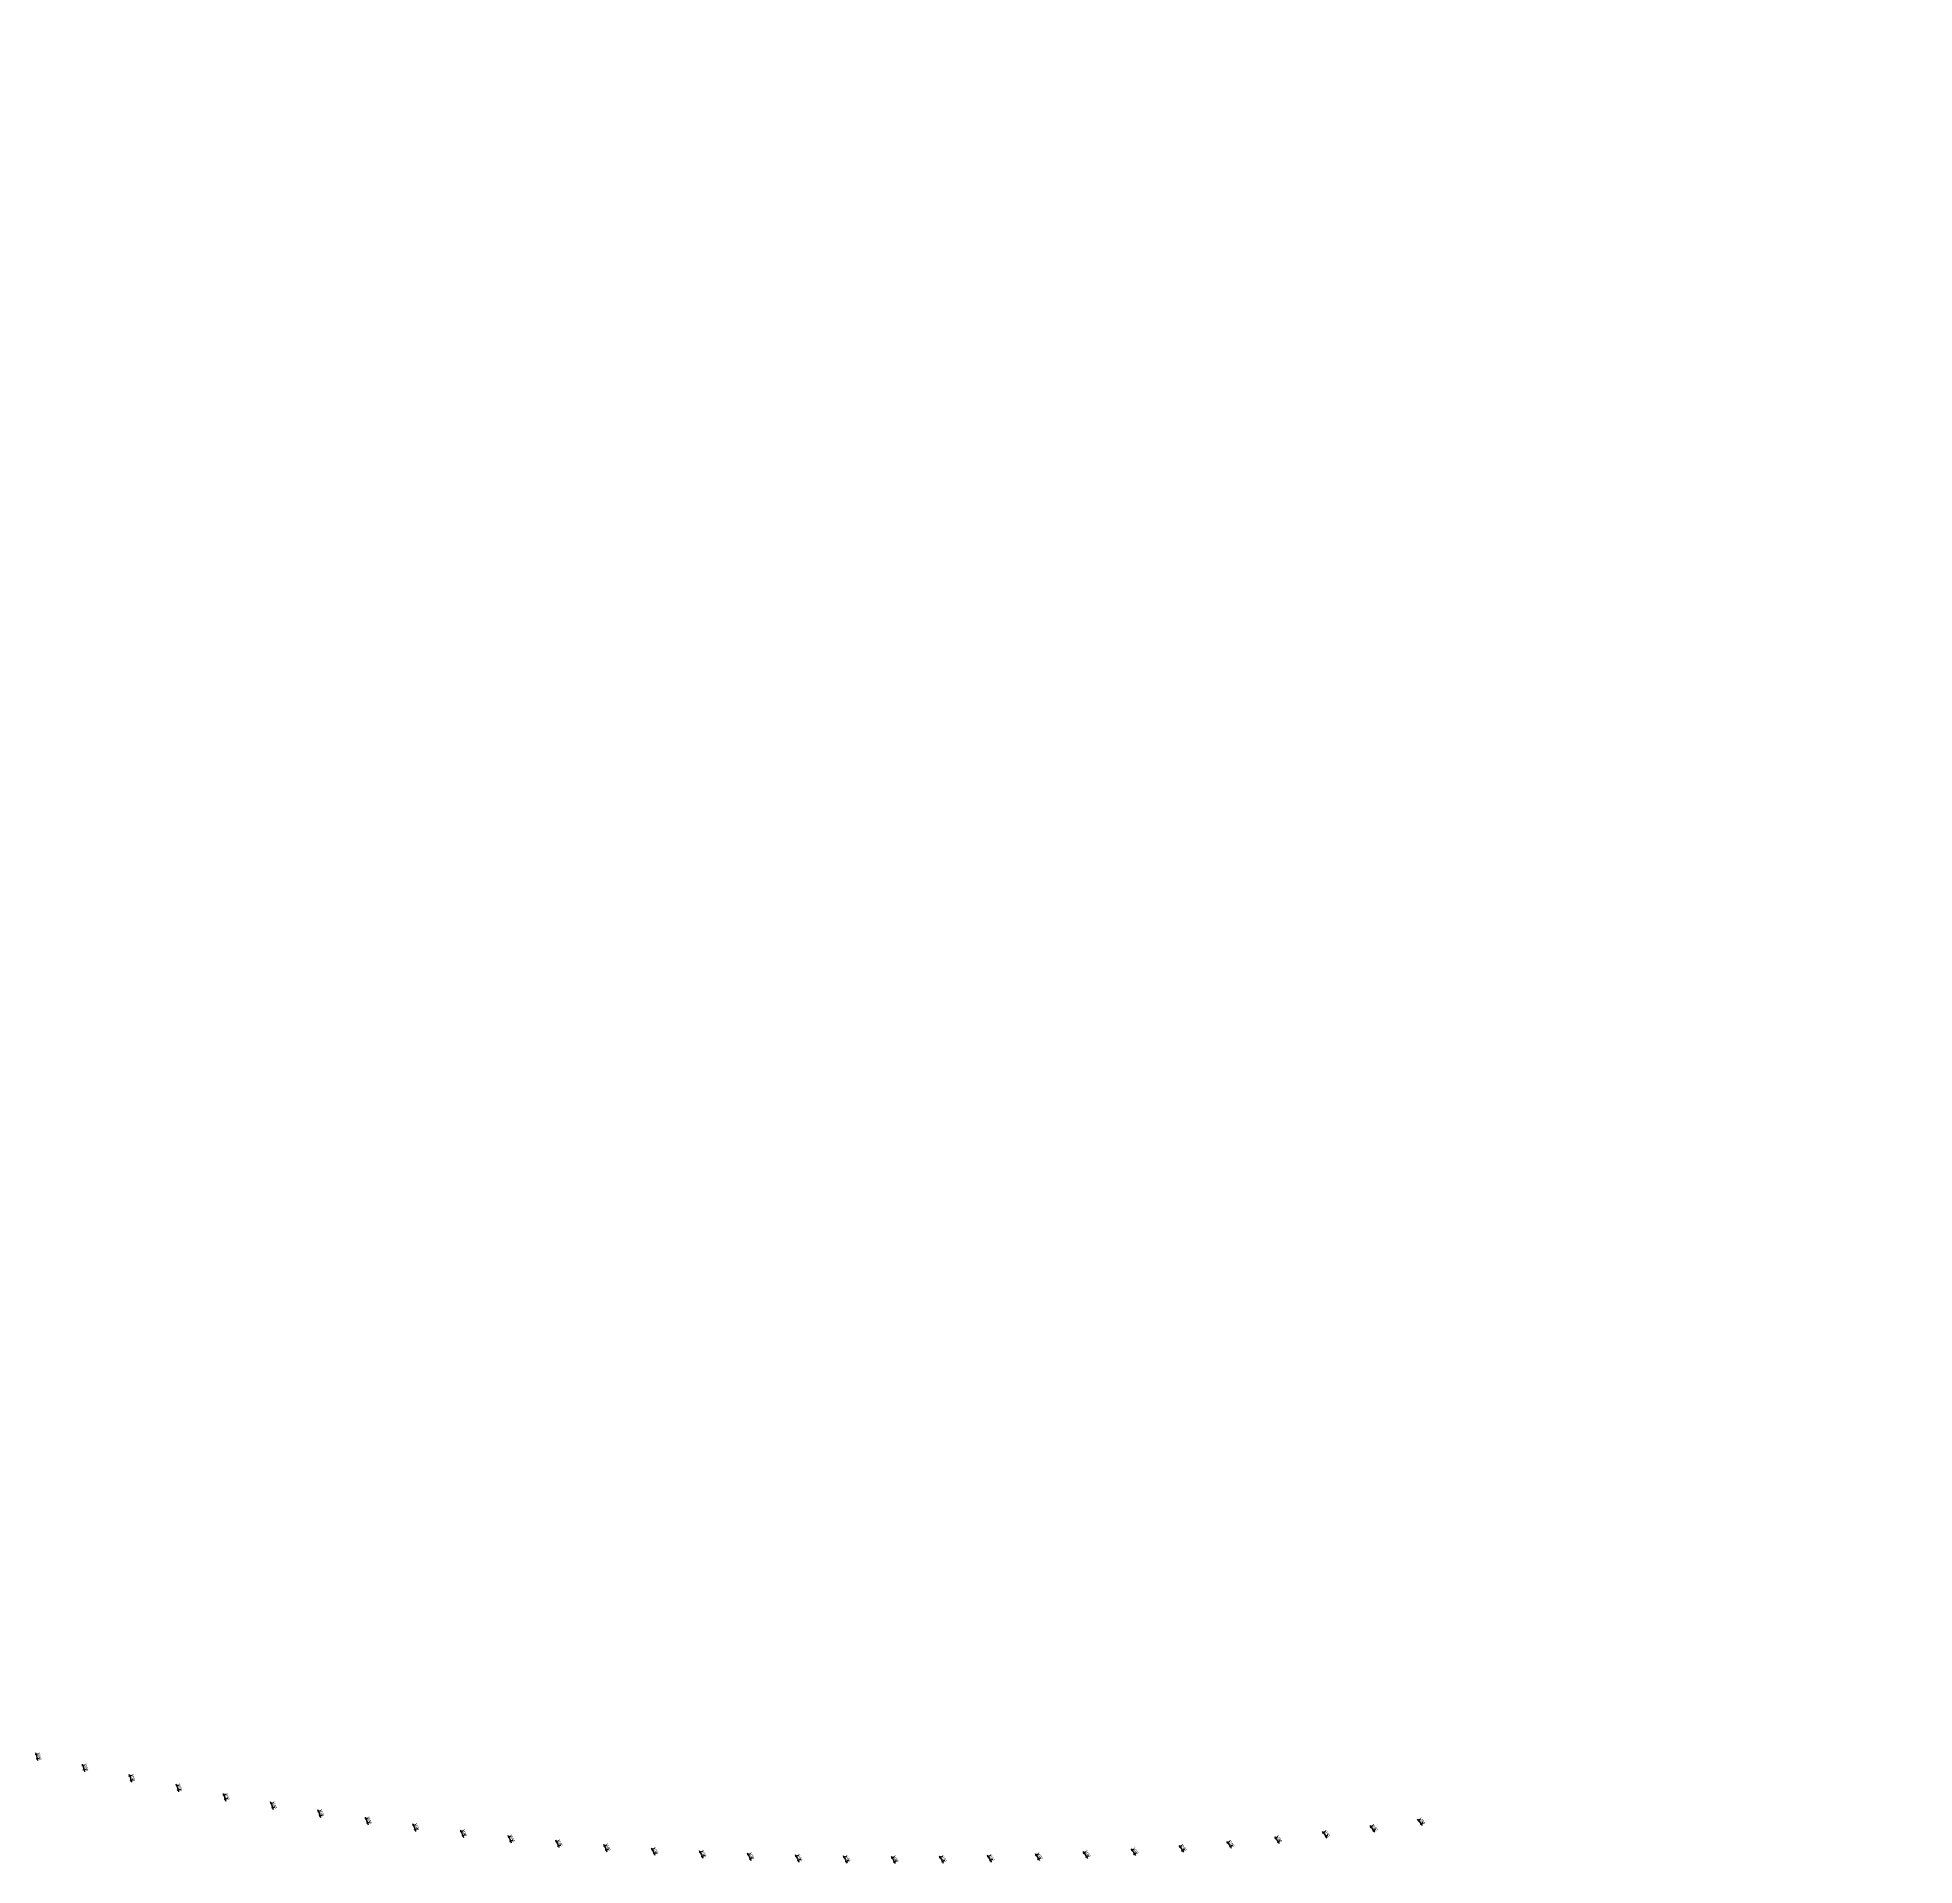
# Model space of a CAD drawing. Extents: x -668578 to 2331563, y -1202445 to 1620273.
# Drawn here: x 934063 to 1426011, y -668055 to -188983 of the extents above; entities that cross this region are included whole.
import ezdxf

# ---------------------------------------------------------------- set-up
doc = ezdxf.new("R2010")
doc.units = 0
doc.layers.get('0').update_dxf_attribs({"color": 8})
doc.layers.get('Defpoints').update_dxf_attribs({"color": 8})
doc.layers.add('#标注', color=8, linetype='Continuous')
doc.layers.add('dim', color=8, linetype='Continuous')
doc.styles.add('JHZX', font='jrs.shx', dxfattribs={"width": 0.6, "bigfont": 'jhz.shx'})
doc.dimstyles.new('JZBZ-300', dxfattribs={"dimscale": 300, "dimtxt": 3, "dimasz": 1.5, "dimexe": 1, "dimexo": 1, "dimgap": 0.5, "dimtad": 1, "dimdec": 0, "dimdsep": 46, "dimtxsty": 'JHZX', "dimblk1": 'ARCHTICK', "dimblk2": 'ARCHTICK', "dimsah": 1, "dimcen": 0, "dimclrd": 1, "dimclre": 1, "dimclrt": 2, "dimazin": 2, "dimtfac": 1, "dimtdec": 0, "dimtix": 1, "dimtmove": 0, "dimatfit": 3, "dimfxl": 0, "dimtolj": 1, "dimlwd": -1, "dimlwe": -1, "dimarcsym": 0})

# ---------------------------------------------------------------- blocks, each defined once
blk = doc.blocks.new('_ARCHTICK')
at = {"color": 0, "linetype": 'ByBlock', "const_width": 0.15}
blk.add_lwpolyline([(-0.5, -0.5), (0.5, 0.5)], dxfattribs=at)
blk = doc.blocks.new('*D487')
at = {"layer": 'Defpoints', "color": 0, "ltscale": 300, "transparency": 16777216}
for p in [(983329, 97485), (983571, 95996), (984202, 96689)]:
    blk.add_point(p, dxfattribs=at)
at = {"layer": 'dim', "color": 1, "ltscale": 300, "transparency": 16777216}
for p, q in [((982697, 96791), (982364, 97094)), ((983127, 97263), (982495, 96570)), ((982697, 96791), (983571, 95996)), ((984000, 96468), (983369, 95774)), ((983571, 95996), (983903, 95693))]:
    blk.add_line(p, q, dxfattribs=at)
at = {"layer": 'dim', "color": 1, "ltscale": 300, "transparency": 16777216, "xscale": 450, "yscale": 450, "zscale": 450}
for p, rotation in [((982697, 96791), 317.674452451385), ((983571, 95996), 137.674452451385)]:
    blk.add_blockref('_ARCHTICK', p, dxfattribs=dict(at, rotation=rotation))
at = {"layer": 'dim', "color": 2, "ltscale": 300, "transparency": 16777216, "insert": (983538, 96837), "char_height": 900, "attachment_point": 5, "rotation": 317.67445, "style": 'JHZX'}
blk.add_mtext('\\A1;1182', dxfattribs=at)
blk = doc.blocks.new('*U583')
at = {"layer": 'dim', "ltscale": 300}
dim = blk.add_aligned_dim(p1=(0, 0), p2=(1181.8, 2.7), distance=-938.4, dimstyle='JZBZ-300', dxfattribs=at)
dim.commit()
dim.dimension.update_dxf_attribs({"geometry": '*D487', "text_midpoint": (591.7, -337.1), "insert": (-659700.7, -735685.8)})
blk = doc.blocks.new('*U584')
at = {"layer": '#标注', "color": 0, "linetype": 'ByBlock', "lineweight": -2, "transparency": 16777216}
for p, rotation in [((1015817, 72166), 326.5943711417706), ((1018698, 70293), 327.348506365712), ((1021603, 68458), 328.1026415896529), ((1024532, 66662), 328.8567768135928), ((1027484, 64905), 329.6109120375327), ((1030460, 63186), 330.3650472614726), ((1033457, 61507), 331.1191824854126), ((1036477, 59867), 331.8733177093534), ((1039517, 58267), 332.6274529332944), ((1042579, 56707), 333.3815881572353), ((1045661, 55188), 334.1357233811772), ((1048762, 53710), 334.8898586051191), ((1051883, 52272), 335.6439938290599), ((1055023, 50876), 336.3981290530008), ((1058180, 49521), 337.1522642769427), ((1061355, 48207), 337.906399500884), ((1064547, 46936), 338.660534724825), ((1067756, 45707), 339.4146699487658), ((1070980, 44520), 340.1688051727068), ((1074220, 43376), 340.9229403966481), ((1077475, 42274), 341.6770756205896), ((1080744, 41215), 342.4312108445304), ((1084026, 40200), 343.1853460684713), ((1087322, 39227), 343.9394812924122), ((1090630, 38299), 344.6936165163531), ((1093950, 37413), 345.4477517402945), ((1097281, 36572), 346.2018869642359), ((1100623, 35775), 346.9560221881763), ((1103976, 35021), 347.7101574121172), ((1107338, 34312), 348.4642926360581)]:
    blk.add_blockref('*U583', p, dxfattribs=dict(at, rotation=rotation))
blk = doc.blocks.new('QWERTT')
at = {"layer": '#标注'}
blk.add_blockref('*U584', (0, 0), dxfattribs=at)

msp = doc.modelspace()

# ---------------------------------------------------------------- block references
at = {"layer": '#标注'}
msp.add_blockref('QWERTT', (0, 0), dxfattribs=at)

doc.saveas('drawing.dxf')
